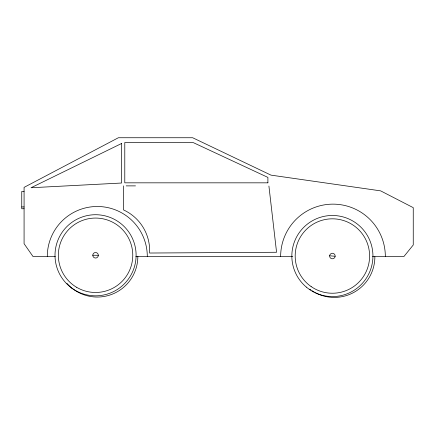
<?xml version="1.0" encoding="UTF-8"?>
<svg xmlns="http://www.w3.org/2000/svg" width="435" height="435" viewBox="0 0 435 435"><rect width="100%" height="100%" fill="white"/><g stroke="black" fill="none" stroke-linecap="round" stroke-linejoin="round"><path stroke-width="0.65" d="M126.199 185.881L135.497 185.881M24.077 191.433L21.75 191.433L21.75 208.751L24.077 208.751M21.75 206.935L24.077 206.935M55.397 256.492L32.995 256.492L24.077 243.698L24.077 187.376L118.369 137.743L192.667 137.743L270.978 175.131L380.641 190.867L413.25 207.653L413.25 244.981L403.946 256.492L372.507 256.492M135.807 256.492L292.798 256.492M92.785 255.242L98.332 255.301A2.773 2.773 0 0 0 94.199 252.855A2.773 2.773 0 0 0 94.145 257.656A2.773 2.773 0 0 0 98.332 255.301M329.632 255.785L335.157 256.264A2.773 2.773 0 0 0 331.22 253.513A2.773 2.773 0 0 0 330.807 258.303A2.773 2.773 0 0 0 335.157 256.264M268.917 186.033L276.568 252.262L149.596 253.029A44.821 44.821 0 0 0 123.513 209.915L123.513 185.881M47.29 256.492A50.003 50.003 0 0 1 97.293 206.489A50.003 50.003 0 0 1 147.296 256.492M280.64 256.492A52.352 52.352 0 0 1 332.992 204.14A52.352 52.352 0 0 1 385.339 256.492M137.841 256.242A40.547 40.547 0 0 1 66.963 283.408M374.867 256.612A40.547 40.547 0 0 1 315.424 292.744M314.26 292.108A40.547 40.547 0 0 1 311.987 290.71M310.889 289.96A40.547 40.547 0 0 1 309.812 289.172M121.588 143.49L31.037 187.746L121.588 183.026L121.588 143.49M267.9 182.831L124.785 182.831L124.785 142.517L193.423 142.675L267.9 177.404L267.9 182.831M311.145 286.578A37.214 37.214 0 0 0 369.473 259.151A37.214 37.214 0 0 0 316.56 222.35A37.214 37.214 0 0 0 311.145 286.578M306.343 287.1A40.547 40.547 0 0 0 372.327 263.05A40.547 40.547 0 0 0 318.507 217.93A40.547 40.547 0 0 0 306.343 287.1M71.911 288.215A40.547 40.547 0 0 0 135.91 259.282A40.547 40.547 0 0 0 78.855 218.321A40.547 40.547 0 0 0 71.911 288.215M76.663 287.328A37.214 37.214 0 0 0 132.767 255.606A37.214 37.214 0 0 0 77.245 222.878A37.214 37.214 0 0 0 76.663 287.328"/></g></svg>
